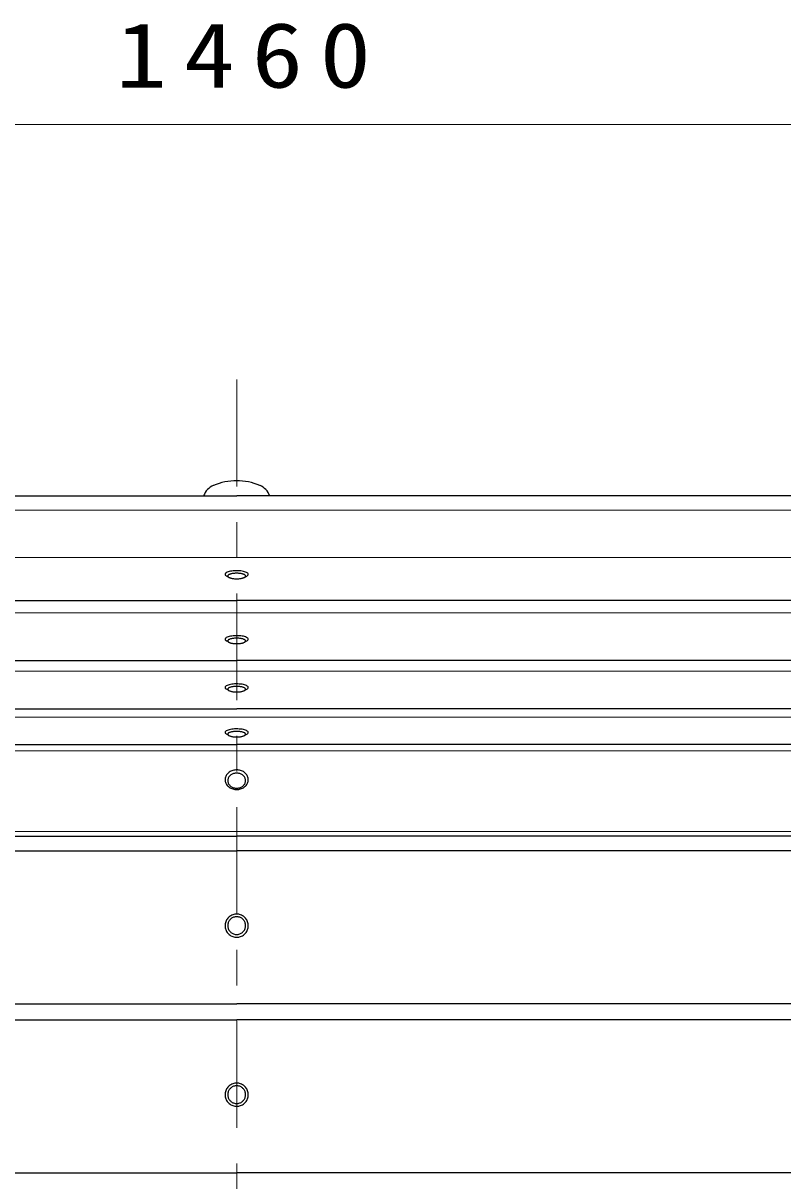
# Model space of a CAD drawing. Units: millimetres on the paper, scale 1:20. Extents: x -385 to 0, y 0 to 267.
# Drawn here: x -264.41 to -243.11, y 215.69 to 248.18 of the extents above; entities that cross this region are included whole.
import ezdxf

# ---------------------------------------------------------------- set-up
doc = ezdxf.new("R2010")
doc.units = ezdxf.units.MM
doc.linetypes.add('USER2', pattern=[6, 3, -1, 1, -1])
doc.layers.add('1_20', color=7, linetype='Continuous', lineweight=25)
doc.styles.add('ＭＳ ゴシック', font='')
doc.styles.get('ＭＳ ゴシック').set_extended_font_data('MS Gothic')

msp = doc.modelspace()

# ---------------------------------------------------------------- linework, layer by layer
at = {"layer": '1_20', "lineweight": 13}
msp.add_line((-294.925, 245.337), (-221.925, 245.337), dxfattribs=at)
at = {"layer": '1_20', "linetype": 'USER2', "lineweight": 13}
msp.add_line((-258.425, 238.175), (-258.425, 204.088), dxfattribs=at)
at = {"layer": '1_20', "color": 40}
for p, q in [((-294.675, 234.916), (-258.425, 234.916)), ((-222.175, 234.916), (-258.425, 234.916)), ((-294.675, 231.979), (-258.425, 231.979)), ((-222.175, 231.979), (-258.425, 231.979)), ((-294.675, 230.287), (-258.425, 230.287)), ((-222.175, 230.287), (-258.425, 230.287)), ((-294.675, 228.935), (-258.425, 228.935)), ((-222.175, 228.935), (-258.425, 228.935)), ((-294.675, 227.931), (-258.425, 227.931)), ((-222.175, 227.931), (-258.425, 227.931)), ((-294.675, 225.359), (-258.425, 225.359)), ((-222.175, 225.359), (-258.425, 225.359)), ((-296.086, 224.949), (-258.425, 224.949)), ((-220.763, 224.949), (-258.425, 224.949)), ((-300.572, 220.659), (-258.425, 220.659)), ((-216.278, 220.659), (-258.425, 220.659)), ((-301.701, 220.205), (-258.425, 220.205)), ((-215.148, 220.205), (-258.425, 220.205)), ((-301.847, 215.916), (-258.425, 215.916)), ((-215.002, 215.916), (-258.425, 215.916))]:
    msp.add_line(p, q, dxfattribs=at)
at = {"layer": '1_20', "color": 12, "lineweight": 13}
for p, q in [((-294.675, 234.512), (-258.425, 234.512)), ((-222.175, 234.512), (-258.425, 234.512)), ((-294.675, 233.184), (-258.425, 233.184)), ((-222.175, 233.184), (-258.425, 233.184)), ((-294.675, 231.633), (-258.425, 231.633)), ((-222.175, 231.633), (-258.425, 231.633)), ((-294.675, 229.995), (-258.425, 229.995)), ((-222.175, 229.995), (-258.425, 229.995)), ((-294.675, 228.703), (-258.425, 228.703)), ((-222.175, 228.703), (-258.425, 228.703)), ((-294.675, 227.756), (-258.425, 227.756)), ((-222.175, 227.756), (-258.425, 227.756)), ((-294.675, 225.497), (-258.425, 225.497)), ((-222.175, 225.497), (-258.425, 225.497))]:
    msp.add_line(p, q, dxfattribs=at)
at = {"layer": '1_20'}
for p, q in [((-258.643, 232.625), (-258.709, 232.661)), ((-258.206, 232.625), (-258.141, 232.661)), ((-258.643, 230.803), (-258.709, 230.839)), ((-258.206, 230.803), (-258.141, 230.839)), ((-258.643, 229.449), (-258.709, 229.485)), ((-258.206, 229.449), (-258.141, 229.485)), ((-258.643, 228.186), (-258.709, 228.222)), ((-258.206, 228.186), (-258.141, 228.222))]:
    msp.add_line(p, q, dxfattribs=at)
for points in [[(-258.141, 232.661), (-258.123, 232.673), (-258.109, 232.685), (-258.102, 232.699), (-258.1, 232.712), (-258.104, 232.725), (-258.113, 232.738), (-258.128, 232.751), (-258.148, 232.762), (-258.173, 232.773), (-258.203, 232.783), (-258.236, 232.791), (-258.273, 232.798), (-258.312, 232.804), (-258.353, 232.808), (-258.396, 232.81), (-258.439, 232.81), (-258.482, 232.809), (-258.524, 232.805), (-258.564, 232.801), (-258.601, 232.794), (-258.636, 232.786), (-258.667, 232.777), (-258.693, 232.766), (-258.715, 232.755), (-258.732, 232.743), (-258.743, 232.73), (-258.749, 232.716), (-258.749, 232.703), (-258.743, 232.69), (-258.732, 232.677), (-258.722, 232.669), (-258.709, 232.661)], [(-258.141, 230.839), (-258.123, 230.851), (-258.109, 230.864), (-258.102, 230.877), (-258.1, 230.89), (-258.104, 230.904), (-258.113, 230.917), (-258.128, 230.929), (-258.148, 230.941), (-258.173, 230.952), (-258.203, 230.961), (-258.236, 230.97), (-258.273, 230.977), (-258.312, 230.982), (-258.353, 230.986), (-258.396, 230.988), (-258.439, 230.988), (-258.482, 230.987), (-258.524, 230.984), (-258.564, 230.979), (-258.601, 230.972), (-258.636, 230.964), (-258.667, 230.955), (-258.693, 230.945), (-258.715, 230.933), (-258.732, 230.921), (-258.743, 230.908), (-258.749, 230.895), (-258.749, 230.882), (-258.743, 230.868), (-258.732, 230.855), (-258.722, 230.847), (-258.709, 230.839)], [(-258.141, 229.485), (-258.123, 229.497), (-258.109, 229.51), (-258.102, 229.523), (-258.1, 229.536), (-258.104, 229.549), (-258.113, 229.562), (-258.128, 229.575), (-258.148, 229.587), (-258.173, 229.598), (-258.203, 229.607), (-258.236, 229.616), (-258.273, 229.623), (-258.312, 229.628), (-258.353, 229.632), (-258.396, 229.634), (-258.439, 229.634), (-258.482, 229.633), (-258.524, 229.63), (-258.564, 229.625), (-258.601, 229.618), (-258.636, 229.61), (-258.667, 229.601), (-258.693, 229.59), (-258.715, 229.579), (-258.732, 229.567), (-258.743, 229.554), (-258.749, 229.541), (-258.749, 229.527), (-258.743, 229.514), (-258.732, 229.501), (-258.722, 229.493), (-258.709, 229.485)], [(-258.141, 228.222), (-258.123, 228.235), (-258.109, 228.247), (-258.102, 228.26), (-258.1, 228.274), (-258.104, 228.287), (-258.113, 228.3), (-258.128, 228.312), (-258.148, 228.324), (-258.173, 228.335), (-258.203, 228.345), (-258.236, 228.353), (-258.273, 228.36), (-258.312, 228.366), (-258.353, 228.369), (-258.396, 228.371), (-258.439, 228.372), (-258.482, 228.37), (-258.524, 228.367), (-258.564, 228.362), (-258.601, 228.356), (-258.636, 228.348), (-258.667, 228.338), (-258.693, 228.328), (-258.715, 228.317), (-258.732, 228.304), (-258.743, 228.291), (-258.749, 228.278), (-258.749, 228.265), (-258.743, 228.252), (-258.732, 228.239), (-258.722, 228.23), (-258.709, 228.222)]]:
    msp.add_lwpolyline(points, dxfattribs=at)
for points in [[(-258.175, 232.662), (-258.176, 232.669), (-258.179, 232.676), (-258.183, 232.682), (-258.19, 232.689), (-258.198, 232.695), (-258.208, 232.701), (-258.22, 232.706), (-258.233, 232.712), (-258.248, 232.717), (-258.264, 232.721), (-258.281, 232.725), (-258.3, 232.729), (-258.319, 232.732), (-258.339, 232.735), (-258.36, 232.737), (-258.381, 232.738), (-258.403, 232.739), (-258.425, 232.739), (-258.447, 232.739), (-258.468, 232.738), (-258.489, 232.737), (-258.51, 232.735), (-258.53, 232.732), (-258.55, 232.729), (-258.568, 232.725), (-258.585, 232.721), (-258.602, 232.717), (-258.616, 232.712), (-258.63, 232.706), (-258.641, 232.701), (-258.651, 232.695), (-258.66, 232.689), (-258.666, 232.682), (-258.671, 232.676), (-258.674, 232.669), (-258.675, 232.662), (-258.674, 232.655), (-258.671, 232.649), (-258.666, 232.642), (-258.66, 232.636), (-258.651, 232.63), (-258.641, 232.624), (-258.63, 232.618), (-258.616, 232.613), (-258.602, 232.608), (-258.585, 232.603), (-258.568, 232.599), (-258.55, 232.595), (-258.53, 232.592), (-258.51, 232.59), (-258.489, 232.588), (-258.468, 232.586), (-258.447, 232.585), (-258.425, 232.585), (-258.403, 232.585), (-258.381, 232.586), (-258.36, 232.588), (-258.339, 232.59), (-258.319, 232.592), (-258.3, 232.595), (-258.281, 232.599), (-258.264, 232.603), (-258.248, 232.608), (-258.233, 232.613), (-258.22, 232.618), (-258.208, 232.624), (-258.198, 232.63), (-258.19, 232.636), (-258.183, 232.642), (-258.179, 232.649), (-258.176, 232.655)], [(-258.175, 230.841), (-258.176, 230.847), (-258.179, 230.854), (-258.183, 230.861), (-258.19, 230.867), (-258.198, 230.873), (-258.208, 230.879), (-258.22, 230.885), (-258.233, 230.89), (-258.248, 230.895), (-258.264, 230.9), (-258.281, 230.904), (-258.3, 230.907), (-258.319, 230.911), (-258.339, 230.913), (-258.36, 230.915), (-258.381, 230.917), (-258.403, 230.917), (-258.425, 230.918), (-258.447, 230.917), (-258.468, 230.917), (-258.489, 230.915), (-258.51, 230.913), (-258.53, 230.911), (-258.55, 230.907), (-258.568, 230.904), (-258.585, 230.9), (-258.602, 230.895), (-258.616, 230.89), (-258.63, 230.885), (-258.641, 230.879), (-258.651, 230.873), (-258.66, 230.867), (-258.666, 230.861), (-258.671, 230.854), (-258.674, 230.847), (-258.675, 230.841), (-258.674, 230.834), (-258.671, 230.827), (-258.666, 230.821), (-258.66, 230.814), (-258.651, 230.808), (-258.641, 230.802), (-258.63, 230.796), (-258.616, 230.791), (-258.602, 230.786), (-258.585, 230.781), (-258.568, 230.777), (-258.55, 230.774), (-258.53, 230.771), (-258.51, 230.768), (-258.489, 230.766), (-258.468, 230.764), (-258.447, 230.764), (-258.425, 230.763), (-258.403, 230.764), (-258.381, 230.764), (-258.36, 230.766), (-258.339, 230.768), (-258.319, 230.771), (-258.3, 230.774), (-258.281, 230.777), (-258.264, 230.781), (-258.248, 230.786), (-258.233, 230.791), (-258.22, 230.796), (-258.208, 230.802), (-258.198, 230.808), (-258.19, 230.814), (-258.183, 230.821), (-258.179, 230.827), (-258.176, 230.834)], [(-258.175, 229.486), (-258.176, 229.493), (-258.179, 229.5), (-258.183, 229.506), (-258.19, 229.513), (-258.198, 229.519), (-258.208, 229.525), (-258.22, 229.531), (-258.233, 229.536), (-258.248, 229.541), (-258.264, 229.546), (-258.281, 229.55), (-258.3, 229.553), (-258.319, 229.556), (-258.339, 229.559), (-258.36, 229.561), (-258.381, 229.562), (-258.403, 229.563), (-258.425, 229.564), (-258.447, 229.563), (-258.468, 229.562), (-258.489, 229.561), (-258.51, 229.559), (-258.53, 229.556), (-258.55, 229.553), (-258.568, 229.55), (-258.585, 229.546), (-258.602, 229.541), (-258.616, 229.536), (-258.63, 229.531), (-258.641, 229.525), (-258.651, 229.519), (-258.66, 229.513), (-258.666, 229.506), (-258.671, 229.5), (-258.674, 229.493), (-258.675, 229.486), (-258.674, 229.48), (-258.671, 229.473), (-258.666, 229.466), (-258.66, 229.46), (-258.651, 229.454), (-258.641, 229.448), (-258.63, 229.442), (-258.616, 229.437), (-258.602, 229.432), (-258.585, 229.427), (-258.568, 229.423), (-258.55, 229.419), (-258.53, 229.416), (-258.51, 229.414), (-258.489, 229.412), (-258.468, 229.41), (-258.447, 229.409), (-258.425, 229.409), (-258.403, 229.409), (-258.381, 229.41), (-258.36, 229.412), (-258.339, 229.414), (-258.319, 229.416), (-258.3, 229.419), (-258.281, 229.423), (-258.264, 229.427), (-258.248, 229.432), (-258.233, 229.437), (-258.22, 229.442), (-258.208, 229.448), (-258.198, 229.454), (-258.19, 229.46), (-258.183, 229.466), (-258.179, 229.473), (-258.176, 229.48)], [(-258.175, 228.224), (-258.176, 228.231), (-258.179, 228.237), (-258.183, 228.244), (-258.19, 228.25), (-258.198, 228.257), (-258.208, 228.263), (-258.22, 228.268), (-258.233, 228.274), (-258.248, 228.279), (-258.264, 228.283), (-258.281, 228.287), (-258.3, 228.291), (-258.319, 228.294), (-258.339, 228.296), (-258.36, 228.298), (-258.381, 228.3), (-258.403, 228.301), (-258.425, 228.301), (-258.447, 228.301), (-258.468, 228.3), (-258.489, 228.298), (-258.51, 228.296), (-258.53, 228.294), (-258.55, 228.291), (-258.568, 228.287), (-258.585, 228.283), (-258.602, 228.279), (-258.616, 228.274), (-258.63, 228.268), (-258.641, 228.263), (-258.651, 228.257), (-258.66, 228.25), (-258.666, 228.244), (-258.671, 228.237), (-258.674, 228.231), (-258.675, 228.224), (-258.674, 228.217), (-258.671, 228.21), (-258.666, 228.204), (-258.66, 228.197), (-258.651, 228.191), (-258.641, 228.185), (-258.63, 228.18), (-258.616, 228.174), (-258.602, 228.169), (-258.585, 228.165), (-258.568, 228.161), (-258.55, 228.157), (-258.53, 228.154), (-258.51, 228.151), (-258.489, 228.149), (-258.468, 228.148), (-258.447, 228.147), (-258.425, 228.147), (-258.403, 228.147), (-258.381, 228.148), (-258.36, 228.149), (-258.339, 228.151), (-258.319, 228.154), (-258.3, 228.157), (-258.281, 228.161), (-258.264, 228.165), (-258.248, 228.169), (-258.233, 228.174), (-258.22, 228.18), (-258.208, 228.185), (-258.198, 228.191), (-258.19, 228.197), (-258.183, 228.204), (-258.179, 228.21), (-258.176, 228.217)], [(-258.1, 226.946), (-258.101, 226.97), (-258.105, 226.994), (-258.111, 227.017), (-258.119, 227.04), (-258.13, 227.062), (-258.143, 227.084), (-258.159, 227.104), (-258.176, 227.123), (-258.195, 227.141), (-258.216, 227.157), (-258.238, 227.172), (-258.262, 227.184), (-258.287, 227.196), (-258.314, 227.205), (-258.341, 227.212), (-258.368, 227.217), (-258.396, 227.22), (-258.425, 227.221), (-258.453, 227.22), (-258.481, 227.217), (-258.509, 227.212), (-258.536, 227.205), (-258.562, 227.196), (-258.587, 227.184), (-258.611, 227.172), (-258.634, 227.157), (-258.655, 227.141), (-258.674, 227.123), (-258.691, 227.104), (-258.706, 227.084), (-258.719, 227.062), (-258.73, 227.04), (-258.739, 227.017), (-258.745, 226.994), (-258.749, 226.97), (-258.75, 226.946), (-258.749, 226.922), (-258.745, 226.898), (-258.739, 226.874), (-258.73, 226.852), (-258.719, 226.829), (-258.706, 226.808), (-258.691, 226.788), (-258.674, 226.769), (-258.655, 226.751), (-258.634, 226.735), (-258.611, 226.72), (-258.587, 226.707), (-258.562, 226.696), (-258.536, 226.687), (-258.509, 226.68), (-258.481, 226.674), (-258.453, 226.671), (-258.425, 226.67), (-258.396, 226.671), (-258.368, 226.674), (-258.341, 226.68), (-258.314, 226.687), (-258.287, 226.696), (-258.262, 226.707), (-258.238, 226.72), (-258.216, 226.735), (-258.195, 226.751), (-258.176, 226.769), (-258.159, 226.788), (-258.143, 226.808), (-258.13, 226.829), (-258.119, 226.852), (-258.111, 226.874), (-258.105, 226.898), (-258.101, 226.922)], [(-258.175, 226.919), (-258.176, 226.938), (-258.179, 226.956), (-258.183, 226.974), (-258.19, 226.992), (-258.198, 227.009), (-258.208, 227.025), (-258.22, 227.041), (-258.233, 227.056), (-258.248, 227.069), (-258.264, 227.082), (-258.281, 227.093), (-258.3, 227.103), (-258.319, 227.111), (-258.339, 227.119), (-258.36, 227.124), (-258.381, 227.128), (-258.403, 227.13), (-258.425, 227.131), (-258.447, 227.13), (-258.468, 227.128), (-258.489, 227.124), (-258.51, 227.119), (-258.53, 227.111), (-258.55, 227.103), (-258.568, 227.093), (-258.585, 227.082), (-258.602, 227.069), (-258.616, 227.056), (-258.63, 227.041), (-258.641, 227.025), (-258.651, 227.009), (-258.66, 226.992), (-258.666, 226.974), (-258.671, 226.956), (-258.674, 226.938), (-258.675, 226.919), (-258.674, 226.901), (-258.671, 226.882), (-258.666, 226.864), (-258.66, 226.847), (-258.651, 226.83), (-258.641, 226.813), (-258.63, 226.798), (-258.616, 226.783), (-258.602, 226.769), (-258.585, 226.757), (-258.568, 226.746), (-258.55, 226.736), (-258.53, 226.727), (-258.51, 226.72), (-258.489, 226.714), (-258.468, 226.71), (-258.447, 226.708), (-258.425, 226.707), (-258.403, 226.708), (-258.381, 226.71), (-258.36, 226.714), (-258.339, 226.72), (-258.319, 226.727), (-258.3, 226.736), (-258.281, 226.746), (-258.264, 226.757), (-258.248, 226.769), (-258.233, 226.783), (-258.22, 226.798), (-258.208, 226.813), (-258.198, 226.83), (-258.19, 226.847), (-258.183, 226.864), (-258.179, 226.882), (-258.176, 226.901)], [(-258.1, 222.849), (-258.101, 222.878), (-258.105, 222.906), (-258.111, 222.933), (-258.119, 222.96), (-258.13, 222.987), (-258.143, 223.012), (-258.159, 223.036), (-258.176, 223.058), (-258.195, 223.079), (-258.216, 223.098), (-258.238, 223.115), (-258.262, 223.13), (-258.287, 223.144), (-258.314, 223.154), (-258.341, 223.163), (-258.368, 223.169), (-258.396, 223.173), (-258.425, 223.174), (-258.453, 223.173), (-258.481, 223.169), (-258.509, 223.163), (-258.536, 223.154), (-258.562, 223.144), (-258.587, 223.13), (-258.611, 223.115), (-258.634, 223.098), (-258.655, 223.079), (-258.674, 223.058), (-258.691, 223.036), (-258.706, 223.012), (-258.719, 222.987), (-258.73, 222.96), (-258.739, 222.933), (-258.745, 222.906), (-258.749, 222.878), (-258.75, 222.849), (-258.749, 222.821), (-258.745, 222.793), (-258.739, 222.765), (-258.73, 222.738), (-258.719, 222.712), (-258.706, 222.687), (-258.691, 222.663), (-258.674, 222.641), (-258.655, 222.62), (-258.634, 222.601), (-258.611, 222.584), (-258.587, 222.568), (-258.562, 222.555), (-258.536, 222.544), (-258.509, 222.536), (-258.481, 222.53), (-258.453, 222.526), (-258.425, 222.525), (-258.396, 222.526), (-258.368, 222.53), (-258.341, 222.536), (-258.314, 222.544), (-258.287, 222.555), (-258.262, 222.568), (-258.238, 222.584), (-258.216, 222.601), (-258.195, 222.62), (-258.176, 222.641), (-258.159, 222.663), (-258.143, 222.687), (-258.13, 222.712), (-258.119, 222.738), (-258.111, 222.765), (-258.105, 222.793), (-258.101, 222.821)], [(-258.175, 222.852), (-258.176, 222.874), (-258.179, 222.895), (-258.183, 222.917), (-258.19, 222.937), (-258.198, 222.957), (-258.208, 222.977), (-258.22, 222.995), (-258.233, 223.012), (-258.248, 223.029), (-258.264, 223.043), (-258.281, 223.056), (-258.3, 223.068), (-258.319, 223.078), (-258.339, 223.087), (-258.36, 223.093), (-258.381, 223.098), (-258.403, 223.101), (-258.425, 223.102), (-258.447, 223.101), (-258.468, 223.098), (-258.489, 223.093), (-258.51, 223.087), (-258.53, 223.078), (-258.55, 223.068), (-258.568, 223.056), (-258.585, 223.043), (-258.602, 223.029), (-258.616, 223.012), (-258.63, 222.995), (-258.641, 222.977), (-258.651, 222.957), (-258.66, 222.937), (-258.666, 222.917), (-258.671, 222.895), (-258.674, 222.874), (-258.675, 222.852), (-258.674, 222.83), (-258.671, 222.809), (-258.666, 222.787), (-258.66, 222.767), (-258.651, 222.746), (-258.641, 222.727), (-258.63, 222.709), (-258.616, 222.692), (-258.602, 222.675), (-258.585, 222.661), (-258.568, 222.647), (-258.55, 222.636), (-258.53, 222.626), (-258.51, 222.617), (-258.489, 222.611), (-258.468, 222.606), (-258.447, 222.603), (-258.425, 222.602), (-258.403, 222.603), (-258.381, 222.606), (-258.36, 222.611), (-258.339, 222.617), (-258.319, 222.626), (-258.3, 222.636), (-258.281, 222.647), (-258.264, 222.661), (-258.248, 222.675), (-258.233, 222.692), (-258.22, 222.709), (-258.208, 222.727), (-258.198, 222.746), (-258.19, 222.767), (-258.183, 222.787), (-258.179, 222.809), (-258.176, 222.83)], [(-258.1, 218.106), (-258.101, 218.134), (-258.105, 218.162), (-258.111, 218.19), (-258.119, 218.217), (-258.13, 218.243), (-258.143, 218.268), (-258.159, 218.292), (-258.176, 218.314), (-258.195, 218.335), (-258.216, 218.355), (-258.238, 218.372), (-258.262, 218.387), (-258.287, 218.4), (-258.314, 218.411), (-258.341, 218.419), (-258.368, 218.426), (-258.396, 218.429), (-258.425, 218.43), (-258.453, 218.429), (-258.481, 218.426), (-258.509, 218.419), (-258.536, 218.411), (-258.562, 218.4), (-258.587, 218.387), (-258.611, 218.372), (-258.634, 218.355), (-258.655, 218.335), (-258.674, 218.314), (-258.691, 218.292), (-258.706, 218.268), (-258.719, 218.243), (-258.73, 218.217), (-258.739, 218.19), (-258.745, 218.162), (-258.749, 218.134), (-258.75, 218.106), (-258.749, 218.078), (-258.745, 218.05), (-258.739, 218.022), (-258.73, 217.995), (-258.719, 217.969), (-258.706, 217.944), (-258.691, 217.92), (-258.674, 217.897), (-258.655, 217.876), (-258.634, 217.857), (-258.611, 217.84), (-258.587, 217.825), (-258.562, 217.812), (-258.536, 217.801), (-258.509, 217.792), (-258.481, 217.786), (-258.453, 217.783), (-258.425, 217.781), (-258.396, 217.783), (-258.368, 217.786), (-258.341, 217.792), (-258.314, 217.801), (-258.287, 217.812), (-258.262, 217.825), (-258.238, 217.84), (-258.216, 217.857), (-258.195, 217.876), (-258.176, 217.897), (-258.159, 217.92), (-258.143, 217.944), (-258.13, 217.969), (-258.119, 217.995), (-258.111, 218.022), (-258.105, 218.05), (-258.101, 218.078)], [(-258.175, 218.108), (-258.176, 218.13), (-258.179, 218.152), (-258.183, 218.173), (-258.19, 218.194), (-258.198, 218.214), (-258.208, 218.233), (-258.22, 218.252), (-258.233, 218.269), (-258.248, 218.285), (-258.264, 218.3), (-258.281, 218.313), (-258.3, 218.325), (-258.319, 218.335), (-258.339, 218.343), (-258.36, 218.35), (-258.381, 218.354), (-258.403, 218.357), (-258.425, 218.358), (-258.447, 218.357), (-258.468, 218.354), (-258.489, 218.35), (-258.51, 218.343), (-258.53, 218.335), (-258.55, 218.325), (-258.568, 218.313), (-258.585, 218.3), (-258.602, 218.285), (-258.616, 218.269), (-258.63, 218.252), (-258.641, 218.233), (-258.651, 218.214), (-258.66, 218.194), (-258.666, 218.173), (-258.671, 218.152), (-258.674, 218.13), (-258.675, 218.108), (-258.674, 218.087), (-258.671, 218.065), (-258.666, 218.044), (-258.66, 218.023), (-258.651, 218.003), (-258.641, 217.984), (-258.63, 217.965), (-258.616, 217.948), (-258.602, 217.932), (-258.585, 217.917), (-258.568, 217.904), (-258.55, 217.892), (-258.53, 217.882), (-258.51, 217.874), (-258.489, 217.867), (-258.468, 217.863), (-258.447, 217.86), (-258.425, 217.859), (-258.403, 217.86), (-258.381, 217.863), (-258.36, 217.867), (-258.339, 217.874), (-258.319, 217.882), (-258.3, 217.892), (-258.281, 217.904), (-258.264, 217.917), (-258.248, 217.932), (-258.233, 217.948), (-258.22, 217.965), (-258.208, 217.984), (-258.198, 218.003), (-258.19, 218.023), (-258.183, 218.044), (-258.179, 218.065), (-258.176, 218.087)]]:
    msp.add_lwpolyline(points, close=True, dxfattribs=at)
at = {"layer": '1_20', "color": 4}
for centre, radius, start, end in [((-258.425, 233.681), 1.656, 66.7261, 113.2739), ((-258.882, 234.743), 0.5, 113.2739, 159.7583), ((-257.968, 234.743), 0.5, 20.2417, 66.7261)]:
    msp.add_arc(centre, radius, start, end, dxfattribs=at)

# ---------------------------------------------------------------- texts
at = {"layer": '1_20', "insert": (-258.001, 246.337), "char_height": 1.833, "attachment_point": 8, "style": 'ＭＳ ゴシック'}
msp.add_mtext('\\T1.33;\\W1.15;1460', dxfattribs=at)

doc.saveas('drawing.dxf')
